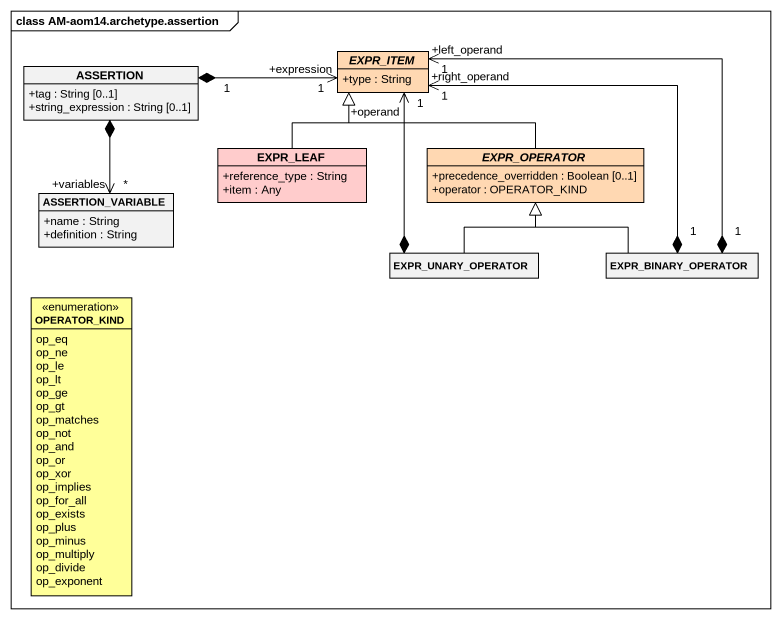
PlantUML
@startuml
mainframe class AM-aom14.archetype.assertion
hide circle
hide empty members
skinparam classAttributeIconSize 0
class ASSERTION {
  +tag : String [0..1]
  +string_expression : String [0..1]
}
abstract class EXPR_ITEM #FFD8B2 {
  +type : String
}
class EXPR_LEAF #FFCCCC {
  +reference_type : String
  +item : Any
}
abstract class EXPR_OPERATOR #FFD8B2 {
  +precedence_overridden : Boolean [0..1]
  +operator : OPERATOR_KIND
}
class ASSERTION_VARIABLE {
  +name : String
  +definition : String
}
class EXPR_UNARY_OPERATOR
class EXPR_BINARY_OPERATOR
enum OPERATOR_KIND #FFFF99 {
  op_eq
  op_ne
  op_le
  op_lt
  op_ge
  op_gt
  op_matches
  op_not
  op_and
  op_or
  op_xor
  op_implies
  op_for_all
  op_exists
  op_plus
  op_minus
  op_multiply
  op_divide
  op_exponent
}
ASSERTION "1" *-right-> "+expression\n1" EXPR_ITEM
ASSERTION *--> "+variables\n*" ASSERTION_VARIABLE
EXPR_LEAF -up-|> EXPR_ITEM
EXPR_OPERATOR -up-|> EXPR_ITEM
EXPR_UNARY_OPERATOR *-up-> "+operand\n1" EXPR_ITEM
EXPR_UNARY_OPERATOR -up-|> EXPR_OPERATOR
EXPR_BINARY_OPERATOR "1" *-up-> "+left_operand\n1" EXPR_ITEM
EXPR_BINARY_OPERATOR "1" *-up-> "+right_operand\n1" EXPR_ITEM
EXPR_BINARY_OPERATOR -up-|> EXPR_OPERATOR
@enduml
